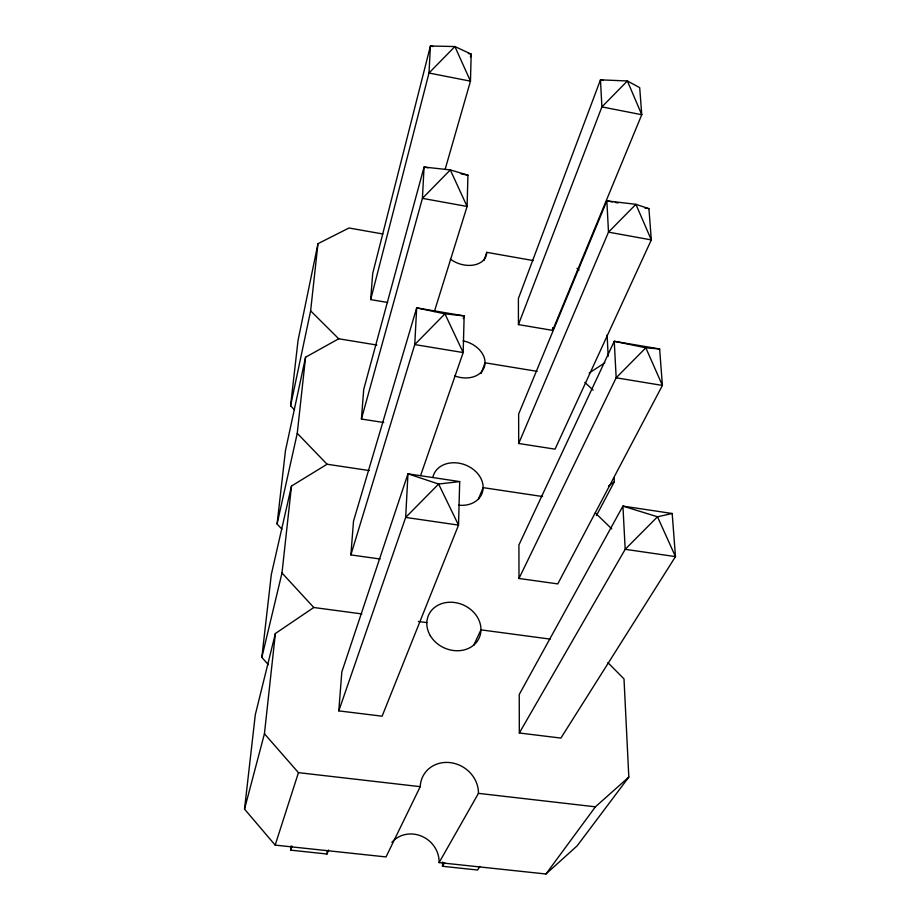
<?xml version="1.0" encoding="UTF-8"?>
<svg xmlns="http://www.w3.org/2000/svg" width="920" height="920" viewBox="0 0 920 920"><rect width="100%" height="100%" fill="white"/><g stroke="black" fill="none" stroke-linecap="round" stroke-linejoin="round"><path stroke-width="1.38" d="M459.701 481.585L458.528 525.101L382.11 716.185L338.801 710.884L341.815 671.991L407.962 473.811L459.701 481.585L438.621 484.035L407.962 473.811L405.674 517.419L338.801 710.884M383.743 422.51L361.422 419.037L363.71 389.447L424.062 167.037L450.305 169.912L467.935 175.156L467.095 206.459L434.366 311.581M479.895 866.41L477.618 870.021L442.497 866.283L442.623 862.017M291.042 846.009L290.651 850.149L326.991 854.013L327.209 851.253M380.063 559.003L350.888 554.909L353.51 521.157L416.679 307.878L464.151 315.905L463.174 352.555L420.624 475.467M387.653 302.473L370.679 299.598L372.703 273.47L430.422 46L454.894 46.552L471.19 54.119L470.465 81.155L445.165 169.268M607.924 662.664L624.001 678.902L628.82 777.089L595.424 806.817L478.446 793.362A29.957 27.037 33 0 0 450.098 762.611A29.957 27.037 33 0 0 420.233 786.669L386.02 856.934L275.172 845.112L244.524 809.106L264.431 733.757L275.379 633.5L313.777 607.499L361.824 613.928M268.352 664.688L261.843 657.397L281.991 572.976L291.49 486.047L327.072 464.232L369.276 470.557M281.934 529.207L277.081 523.997L297.252 433.308L305.566 357.224L338.721 338.778L376.855 345.034M294.538 409.86L290.582 405.777L310.626 310.856L317.964 243.685L349.002 227.999L382.835 233.979M244.524 809.106L255.3 714.736L275.379 633.5M261.843 657.397L271.308 574.551L291.49 486.047M277.081 523.997L285.453 450.685L305.566 357.224M290.582 405.777L298.046 340.423L317.964 243.685M370.679 299.598L428.996 73.025L430.422 46L433.228 46.563M361.422 419.037L422.418 198.352L424.062 167.037L428.179 167.796M470.407 56.879L471.19 54.119L468.372 53.555M350.888 554.909L414.747 344.574L416.679 307.878L444.947 313.858L464.151 315.905L463.243 318.63M275.172 845.112L298.448 772.65L264.431 733.757M484 260.475L486.737 252.344L533.255 260.567M290.651 850.149L292.054 846.101M481.079 373.577L485.047 362.802L537.107 371.346M518.443 324.599L601.898 106.904L627.382 80.971L639.699 87.653L641.757 114.712L552.632 330.384L518.443 324.599L518.385 298.551L600.472 79.844L627.382 80.971L641.757 114.712L601.898 106.904L600.472 79.844L603.279 80.408M326.991 854.013L328.589 850.011M478.285 499.491L483.138 487.634L542.558 496.535M518.696 443.497L608.499 232.139L635.904 204.32L648.933 208.679L651.314 239.913L555.047 449.155L518.696 443.497L518.639 414.08L606.855 200.882L635.904 204.32L651.314 239.913L608.499 232.139L606.855 200.882L612.456 201.928M473.662 645.369L480.953 629.855L550.252 639.112M518.995 578.473L616.17 377.798L645.817 347.806L659.629 348.967L662.411 385.422L557.773 583.901L518.995 578.473L518.914 544.973L614.249 341.285L659.629 348.967M596.413 515.602L614.33 481.781L614.111 477.526M628.82 777.089L577.197 845.802L545.962 874L439.104 862.603L478.446 793.362M442.497 866.283L444.636 862.569M519.328 732.998L625.197 549.309L657.49 516.775L672.186 513.498L675.475 556.611L560.901 738.081L519.328 732.998L519.236 694.508L622.92 506.103L672.186 513.498M545.962 874L595.424 806.817M608.683 485.841L614.33 481.781M589.145 373.025L604.773 362.859M298.448 772.65L420.233 786.669M418.358 621.483L426.834 622.61M461.081 173.892L467.935 175.156M615.261 202.446L618.067 202.963M644.724 207.897L648.933 208.679M576.943 268.295L579.036 270.181M584.855 382.363L593.101 390.091M595.286 512.889L611.742 528.862M310.626 310.856L338.721 338.778M297.252 433.308L327.072 464.232M281.991 572.976L313.777 607.499M607.119 334.949L608.166 356.247M552.587 327.647L552.632 330.384M432.894 477.342A25.921 20.539 21 0 1 460.345 463.438A25.921 20.539 21 0 1 483.126 488.06A25.921 20.539 21 0 1 458.666 505.195M463.116 340.848A24.334 18.089 19.4 0 1 484.667 365.838A24.334 18.089 19.4 0 1 454.687 375.912M486.737 252.344A22.942 16.042 18.5 0 1 473.915 264.994A22.942 16.042 18.5 0 1 450.363 259.106M391.885 842.317A27.232 25.392 37.5 0 1 421.785 836.257A27.232 25.392 37.5 0 1 439.104 862.603M454.894 46.552L428.996 73.025L470.465 81.155L454.894 46.552M450.305 169.912L422.418 198.352L467.095 206.459L450.305 169.912M444.947 313.858L414.747 344.574L463.174 352.555L444.947 313.858M438.621 484.035L405.674 517.419L458.528 525.101L438.621 484.035M675.475 556.611L625.197 549.309L622.92 506.103L657.49 516.775L675.475 556.611M662.411 385.422L616.17 377.798L614.249 341.285L645.817 347.806L662.411 385.422M430.261 635.605A27.749 23.483 24.3 0 0 477.147 641.412A27.749 23.483 24.3 0 0 454.25 602.462A27.749 23.483 24.3 0 0 430.261 635.605"/></g></svg>
